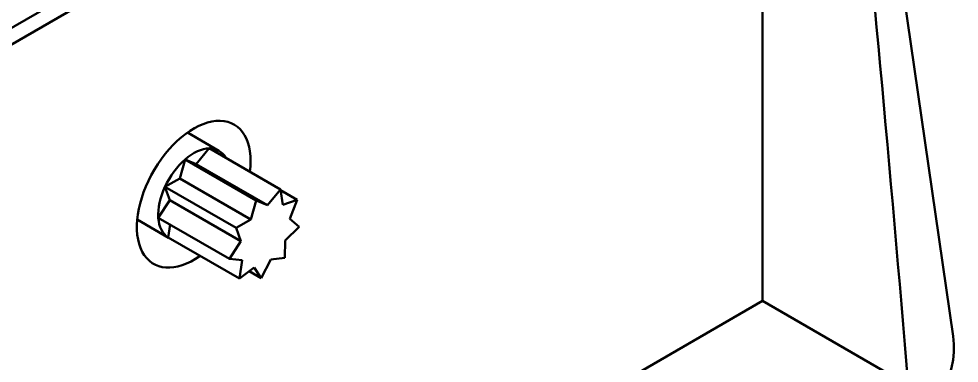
# Model space of a CAD drawing. Header units: inches. Extents: x 0.5 to 16.8, y 0.4 to 9.6.
# Drawn here: x 9.346 to 10.267, y 1.309 to 1.646 of the extents above; entities that cross this region are included whole.
import ezdxf

# ---------------------------------------------------------------- set-up
doc = ezdxf.new("R2010")
doc.units = ezdxf.units.IN
doc.header["$LTSCALE"] = 0.75
doc.header["$MEASUREMENT"] = 0
doc.layers.add('Visible', color=7, linetype='Continuous', lineweight=50)

msp = doc.modelspace()

# ---------------------------------------------------------------- linework, layer by layer
at = {"layer": 'Visible', "extrusion": (0, 0.816497, 0.57735)}
for p, q in [((10.26074, 1.33505, -0.71411), (10.08709, 2.5381, 0.13658)), ((10.07418, 2.38623, 0.04126), (10.07418, 1.36954, -0.67765)), ((9.47052, 1.7127, 0.27024), (9.30111, 1.61489, 0.40856)), ((9.48525, 1.70513, 0.28095), (9.30111, 1.59882, 0.43129)), ((9.54201, 1.51663, 0.07814), (9.51128, 1.53438, 0.05304)), ((9.51988, 1.50342, 0.0959), (9.53257, 1.51893, 0.09132)), ((9.53257, 1.51893, 0.09132), (9.60217, 1.47875, 0.14815)), ((9.50373, 1.48939, 0.10576), (9.50889, 1.50806, 0.11264)), ((9.50889, 1.50806, 0.11264), (9.57849, 1.46788, 0.16946)), ((9.50889, 1.50806, 0.11264), (9.51988, 1.50342, 0.0959)), ((9.51988, 1.50342, 0.0959), (9.58948, 1.46324, 0.15272)), ((9.4892, 1.48125, 0.1178), (9.50373, 1.48939, 0.10576)), ((9.50373, 1.48939, 0.10576), (9.57332, 1.44921, 0.16259)), ((9.49397, 1.46816, 0.1027), (9.4892, 1.48125, 0.1178)), ((9.4892, 1.48125, 0.1178), (9.55879, 1.44107, 0.17463)), ((9.60217, 1.47875, 0.14815), (9.58948, 1.46324, 0.15272)), ((9.60448, 1.46352, 0.13455), (9.60217, 1.47875, 0.14815)), ((9.60226, 1.47813, 0.1072), (9.61875, 1.46861, 0.12067)), ((9.4827, 1.45106, 0.10441), (9.49397, 1.46816, 0.1027)), ((9.49397, 1.46816, 0.1027), (9.56357, 1.42798, 0.15952)), ((9.57849, 1.46788, 0.16946), (9.57332, 1.44921, 0.16259)), ((9.58948, 1.46324, 0.15272), (9.57849, 1.46788, 0.16946)), ((9.61875, 1.46861, 0.12067), (9.60448, 1.46352, 0.13455)), ((9.6113, 1.4499, 0.11657), (9.61875, 1.46861, 0.12067)), ((9.4928, 1.43139, 0.07814), (9.46207, 1.44914, 0.05304)), ((9.4827, 1.45106, 0.10441), (9.5523, 1.41088, 0.16124)), ((9.57332, 1.44921, 0.16259), (9.55879, 1.44107, 0.17463)), ((9.62048, 1.44219, 0.09987), (9.6113, 1.4499, 0.11657)), ((9.49244, 1.43161, 0.07872), (9.49437, 1.44432, 0.08535)), ((9.55879, 1.44107, 0.17463), (9.56357, 1.42798, 0.15952)), ((9.60675, 1.42876, 0.10719), (9.62048, 1.44219, 0.09987)), ((9.49244, 1.43161, 0.07872), (9.56204, 1.39142, 0.13555)), ((9.56357, 1.42798, 0.15952), (9.5523, 1.41088, 0.16124)), ((9.60654, 1.41186, 0.0955), (9.60675, 1.42876, 0.10719)), ((9.5523, 1.41088, 0.16124), (9.56478, 1.40949, 0.14497)), ((9.56478, 1.40949, 0.14497), (9.56204, 1.39142, 0.13555)), ((9.58346, 1.39181, 0.10959), (9.59296, 1.41, 0.11081)), ((9.59296, 1.41, 0.11081), (9.60654, 1.41186, 0.0955)), ((9.56204, 1.39142, 0.13555), (9.57639, 1.40239, 0.12573)), ((9.57639, 1.40239, 0.12573), (9.58346, 1.39181, 0.10959)), ((9.57155, 1.39869, 0.09986), (9.58346, 1.39181, 0.10959)), ((10.07418, 1.36954, -0.67765), (9.08989, 0.80126, 0.12603)), ((10.21692, 1.28713, -0.5611), (10.07418, 1.36954, -0.67765))]:
    msp.add_line(p, q, dxfattribs=at)
at = {"layer": 'Visible', "extrusion": (-0.707107, 0.408248, -0.57735)}
msp.add_arc((-6.03523, -4.26939, -6.17317), 0.07874, 308.67727, 233.8164, dxfattribs=at)
at = {"layer": 'Visible', "extrusion": (0.707107, -0.408248, 0.57735)}
for start, end in [(340.83891, 19.16109), (19.16109, 59.16109), (59.16109, 99.16109), (99.16109, 139.16109), (139.16109, 179.16109), (179.16109, 180.83891)]:
    msp.add_arc((6.03523, -4.26939, 6.17317), 0.04921, start, end, dxfattribs=at)
at = {"layer": 'Visible', "extrusion": (0.707107, 0.408248, -0.57735)}
msp.add_ellipse((10.08462, 0.83279, -1.0444), major_axis=(-0.17459, 2.52001, 1.56809), ratio=0.082761, start_param=0.846419, end_param=1.356522, dxfattribs=at)
at = {"layer": 'Visible', "extrusion": (-3.75482e-17, 0.816497, 0.57735)}
msp.add_ellipse((10.01382, 1.32333, -0.69754), major_axis=(0.24777, 0), ratio=0.993127, start_param=-0.78195, end_param=0.082572, dxfattribs=at)

doc.saveas('drawing.dxf')
